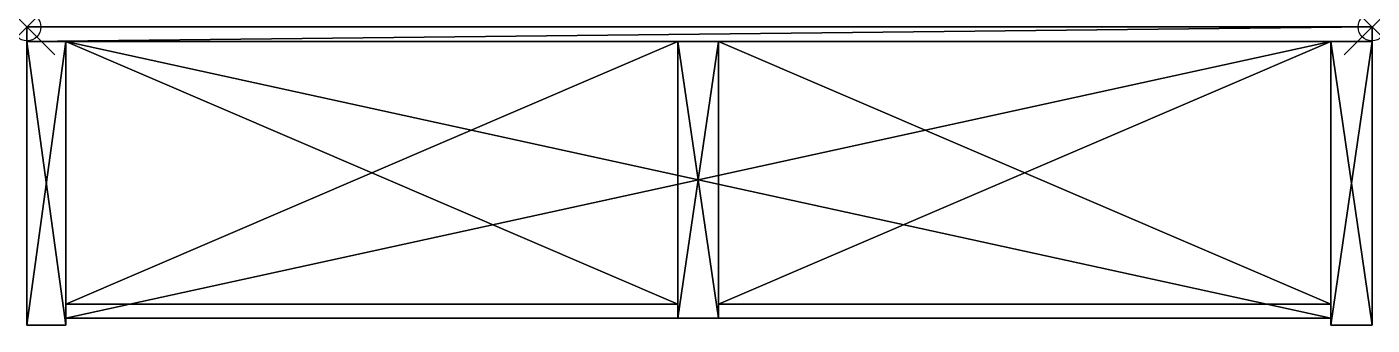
# Model space of a CAD drawing. Header units: inches. Extents: x 0 to 48, y -10.6 to 0.
import ezdxf

# ---------------------------------------------------------------- set-up
doc = ezdxf.new("R2010")
doc.units = ezdxf.units.IN
doc.header["$MEASUREMENT"] = 0
doc.header["$PDMODE"] = 35
doc.layers.add('2D', color=2, linetype='Continuous')
doc.layers.add('Wood', color=8, linetype='Continuous')

msp = doc.modelspace()

# ---------------------------------------------------------------- linework, layer by layer
at = {"layer": '2D'}
msp.add_lwpolyline([(0, 0), (0, -10.644), (1.391, -10.644), (1.391, -10.394), (46.522, -10.394), (46.522, -10.644), (47.999, -10.644), (47.999, 0), (0, 0)], dxfattribs=at)
for p in [(0, 0), (47.999, 0)]:
    msp.add_point(p, dxfattribs=at)

# ---------------------------------------------------------------- meshes
at = {"layer": 'Wood'}
mesh = msp.add_polyface(dxfattribs=at)
corners = [(0, -0.519), (47.999, -0.519), (0, 0), (47.999, 0), (0, -0.519, 84), (47.999, -0.519, 84), (0, 0, 84), (47.999, 0, 84)]
mesh.append_faces([[corners[k] for k in face] for face in [(0, 2, 3), (3, 1, 0), (4, 5, 7), (7, 6, 4), (0, 1, 5), (5, 4, 0), (1, 3, 7), (7, 5, 1), (3, 2, 6), (6, 7, 3), (2, 0, 4), (4, 6, 2)]], dxfattribs={"vtx2": -1})
mesh = msp.add_polyface(dxfattribs=at)
corners = [(0, -10.644), (1.391, -10.644), (0, -10.644, 84), (1.391, -10.644, 84), (46.522, -10.644, 84), (47.999, -10.644, 84), (46.522, -10.644), (47.999, -10.644), (0, -0.519), (1.391, -0.519), (0, -0.519, 84), (1.391, -0.519, 84), (46.522, -0.519, 84), (47.999, -0.519, 84), (46.522, -0.519), (47.999, -0.519)]
mesh.append_faces([[corners[k] for k in face] for face in [(0, 1, 3), (3, 2, 0), (6, 7, 5), (5, 4, 6), (11, 9, 8), (8, 10, 11), (13, 15, 14), (14, 12, 13), (1, 0, 8), (8, 9, 1), (3, 1, 9), (9, 11, 3), (2, 3, 11), (11, 10, 2), (0, 2, 10), (10, 8, 0), (7, 6, 14), (14, 15, 7), (5, 7, 15), (15, 13, 5), (4, 5, 13), (13, 12, 4), (6, 4, 12), (12, 14, 6)]], dxfattribs={"vtx2": -1})
mesh = msp.add_polyface(dxfattribs=at)
corners = [(46.522, -9.894, 16.019), (46.522, -9.894, 17.47), (46.522, -9.894, 29.215), (46.522, -9.894, 30.666), (46.522, -9.894, 42.697), (46.522, -9.894, 44.148), (46.522, -9.894, 55.647), (46.522, -9.894, 57.098), (46.522, -9.894, 69.175), (46.522, -9.894, 70.627), (1.391, -9.894, 70.627), (1.391, -9.894, 69.175), (1.391, -9.894, 57.098), (1.391, -9.894, 55.647), (1.391, -9.894, 44.148), (1.391, -9.894, 42.697), (1.391, -9.894, 30.666), (1.391, -9.894, 29.215), (1.391, -9.894, 17.47), (1.391, -9.894, 16.019), (24.682, -9.894, 16.019), (24.682, -9.894, 17.47), (24.682, -9.894, 29.215), (24.682, -9.894, 30.666), (24.682, -9.894, 42.697), (24.682, -9.894, 44.148), (24.682, -9.894, 55.647), (24.682, -9.894, 57.098), (24.682, -9.894, 69.175), (24.682, -9.894, 70.627), (23.231, -9.894, 70.627), (23.231, -9.894, 69.175), (23.231, -9.894, 57.098), (23.231, -9.894, 55.647), (23.231, -9.894, 44.148), (23.231, -9.894, 42.697), (23.231, -9.894, 30.666), (23.231, -9.894, 29.215), (23.231, -9.894, 17.47), (23.231, -9.894, 16.019), (46.522, -0.517, 16.019), (46.522, -0.517, 17.47), (46.522, -0.517, 29.215), (46.522, -0.517, 30.666), (46.522, -0.517, 42.697), (46.522, -0.517, 44.148), (46.522, -0.517, 55.647), (46.522, -0.517, 57.098), (46.522, -0.517, 69.175), (46.522, -0.517, 70.627), (1.391, -0.517, 70.627), (1.391, -0.517, 69.175), (1.391, -0.517, 57.098), (1.391, -0.517, 55.647), (1.391, -0.517, 44.148), (1.391, -0.517, 42.697), (1.391, -0.517, 30.666), (1.391, -0.517, 29.215), (1.391, -0.517, 17.47), (1.391, -0.517, 16.019), (24.682, -0.517, 16.019), (24.682, -0.517, 17.47), (24.682, -0.517, 29.215), (24.682, -0.517, 30.666), (24.682, -0.517, 42.697), (24.682, -0.517, 44.148), (24.682, -0.517, 55.647), (24.682, -0.517, 57.098), (24.682, -0.517, 69.175), (24.682, -0.517, 70.627), (23.231, -0.517, 70.627), (23.231, -0.517, 69.175), (23.231, -0.517, 57.098), (23.231, -0.517, 55.647), (23.231, -0.517, 44.148), (23.231, -0.517, 42.697), (23.231, -0.517, 30.666), (23.231, -0.517, 29.215), (23.231, -0.517, 17.47), (23.231, -0.517, 16.019)]
mesh.append_faces([[corners[k] for k in face] for face in [(68, 69, 49), (49, 48, 68), (70, 71, 51), (51, 50, 70), (72, 73, 53), (53, 52, 72), (47, 46, 66), (66, 67, 47), (74, 75, 55), (55, 54, 74), (45, 44, 64), (64, 65, 45), (76, 77, 57), (57, 56, 76), (43, 42, 62), (62, 63, 43), (78, 79, 59), (59, 58, 78), (41, 40, 60), (60, 61, 41), (68, 48, 8), (8, 28, 68), (48, 49, 9), (9, 8, 48), (49, 69, 29), (29, 9, 49), (69, 68, 28), (28, 29, 69), (70, 50, 10), (10, 30, 70), (50, 51, 11), (11, 10, 50), (51, 71, 31), (31, 11, 51), (71, 70, 30), (30, 31, 71), (72, 52, 12), (12, 32, 72), (52, 53, 13), (13, 12, 52), (53, 73, 33), (33, 13, 53), (73, 72, 32), (32, 33, 73), (47, 67, 27), (27, 7, 47), (67, 66, 26), (26, 27, 67), (66, 46, 6), (6, 26, 66), (46, 47, 7), (7, 6, 46), (74, 54, 14), (14, 34, 74), (54, 55, 15), (15, 14, 54), (55, 75, 35), (35, 15, 55), (75, 74, 34), (34, 35, 75), (45, 65, 25), (25, 5, 45), (65, 64, 24), (24, 25, 65), (64, 44, 4), (4, 24, 64), (44, 45, 5), (5, 4, 44), (76, 56, 16), (16, 36, 76), (56, 57, 17), (17, 16, 56), (57, 77, 37), (37, 17, 57), (77, 76, 36), (36, 37, 77), (43, 63, 23), (23, 3, 43), (63, 62, 22), (22, 23, 63), (62, 42, 2), (2, 22, 62), (42, 43, 3), (3, 2, 42), (78, 58, 18), (18, 38, 78), (58, 59, 19), (19, 18, 58), (59, 79, 39), (39, 19, 59), (79, 78, 38), (38, 39, 79), (41, 61, 21), (21, 1, 41), (61, 60, 20), (20, 21, 61), (60, 40, 0), (0, 20, 60), (40, 41, 1), (1, 0, 40)]], dxfattribs={"vtx2": -1})
mesh = msp.add_polyface(dxfattribs=at)
corners = [(1.391, -10.394, 3.657), (1.391, -10.394), (46.522, -10.394), (46.522, -10.394, 3.657), (46.522, -10.394, 81.803), (46.522, -10.394, 84), (1.391, -10.394, 84), (1.391, -10.394, 81.803), (1.391, -0.519, 3.657), (1.391, -0.519), (46.522, -0.519), (46.522, -0.519, 3.657), (46.522, -0.519, 81.803), (46.522, -0.519, 84), (1.391, -0.519, 84), (1.391, -0.519, 81.803), (1.391, -10.394, 3.657), (1.391, -10.394), (46.522, -10.394), (46.522, -10.394, 3.657), (46.522, -10.394, 81.803), (46.522, -10.394, 84), (1.391, -10.394, 84), (1.391, -10.394, 81.803)]
mesh.append_faces([[corners[k] for k in face] for face in [(14, 13, 12), (12, 15, 14), (10, 9, 8), (8, 11, 10), (14, 15, 7), (7, 6, 14), (15, 12, 4), (4, 7, 15), (12, 13, 5), (5, 4, 12), (13, 14, 6), (6, 5, 13), (10, 11, 3), (3, 2, 10), (11, 8, 0), (0, 3, 11), (8, 9, 1), (1, 0, 8), (9, 10, 2), (2, 1, 9), (16, 17, 18), (18, 19, 16), (20, 21, 22), (22, 23, 20)]], dxfattribs={"vtx2": -1})
mesh = msp.add_polyface(dxfattribs=at)
corners = [(24.682, -10.394, 3.661), (24.682, -10.394, 81.792), (23.231, -10.394, 81.792), (23.231, -10.394, 3.661), (24.682, -0.519, 3.661), (24.682, -0.519, 81.792), (23.231, -0.519, 81.792), (23.231, -0.519, 3.661)]
mesh.append_faces([[corners[k] for k in face] for face in [(3, 0, 1), (1, 2, 3), (5, 4, 7), (7, 6, 5), (0, 3, 7), (7, 4, 0), (1, 0, 4), (4, 5, 1), (2, 1, 5), (5, 6, 2), (3, 2, 6), (6, 7, 3)]], dxfattribs={"vtx2": -1})
mesh = msp.add_polyface(dxfattribs=at)
corners = [(46.522, -9.894, 16.019), (46.522, -9.894, 17.47), (46.522, -9.894, 29.215), (46.522, -9.894, 30.666), (46.522, -9.894, 42.697), (46.522, -9.894, 44.148), (46.522, -9.894, 55.647), (46.522, -9.894, 57.098), (46.522, -9.894, 69.175), (46.522, -9.894, 70.627), (1.391, -9.894, 70.627), (1.391, -9.894, 69.175), (1.391, -9.894, 57.098), (1.391, -9.894, 55.647), (1.391, -9.894, 44.148), (1.391, -9.894, 42.697), (1.391, -9.894, 30.666), (1.391, -9.894, 29.215), (1.391, -9.894, 17.47), (1.391, -9.894, 16.019), (24.682, -9.894, 16.019), (24.682, -9.894, 17.47), (24.682, -9.894, 29.215), (24.682, -9.894, 30.666), (24.682, -9.894, 42.697), (24.682, -9.894, 44.148), (24.682, -9.894, 55.647), (24.682, -9.894, 57.098), (24.682, -9.894, 69.175), (24.682, -9.894, 70.627), (23.231, -9.894, 70.627), (23.231, -9.894, 69.175), (23.231, -9.894, 57.098), (23.231, -9.894, 55.647), (23.231, -9.894, 44.148), (23.231, -9.894, 42.697), (23.231, -9.894, 30.666), (23.231, -9.894, 29.215), (23.231, -9.894, 17.47), (23.231, -9.894, 16.019)]
mesh.append_faces([[corners[k] for k in face] for face in [(9, 29, 28), (28, 8, 9), (11, 31, 30), (30, 10, 11), (13, 33, 32), (32, 12, 13), (26, 6, 7), (7, 27, 26), (15, 35, 34), (34, 14, 15), (24, 4, 5), (5, 25, 24), (17, 37, 36), (36, 16, 17), (22, 2, 3), (3, 23, 22), (19, 39, 38), (38, 18, 19), (20, 0, 1), (1, 21, 20)]], dxfattribs={"vtx2": -1})

doc.saveas('drawing.dxf')
